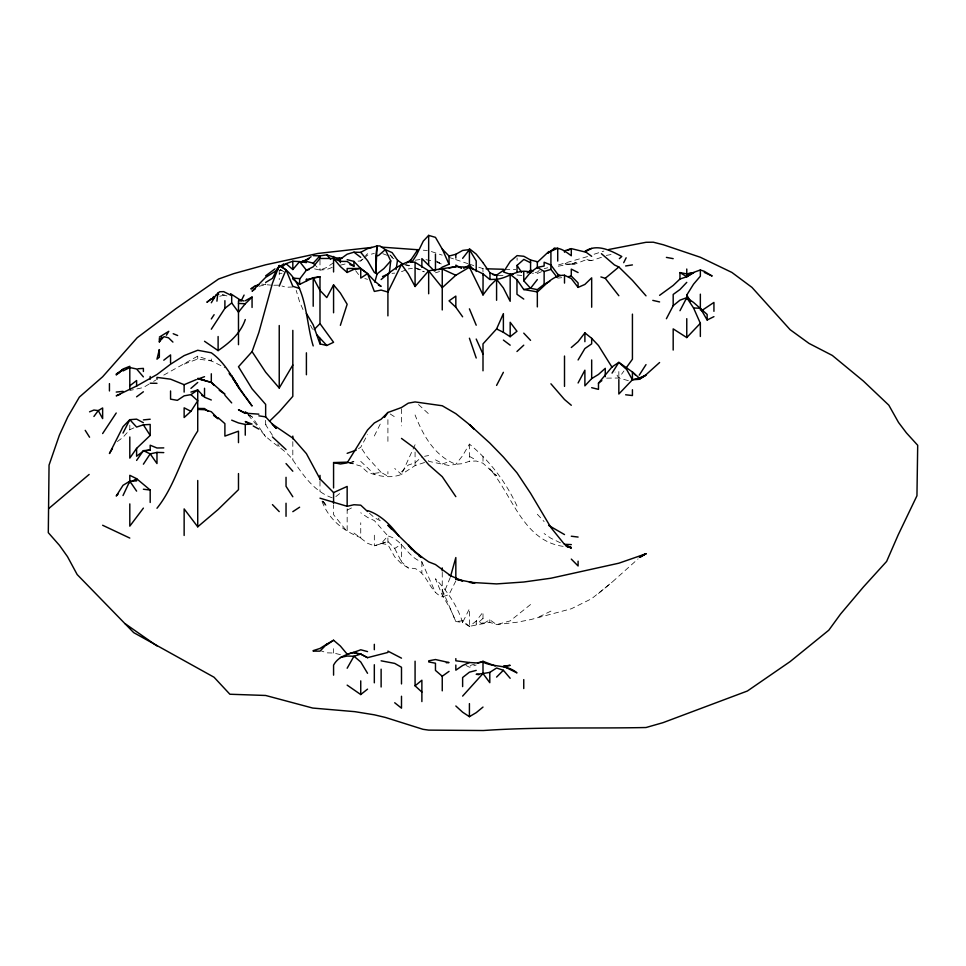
<?xml version="1.0" encoding="UTF-8"?>
<svg xmlns="http://www.w3.org/2000/svg" width="966" height="966" viewBox="0 0 966 966"><rect width="100%" height="100%" fill="white"/><g stroke="black" fill="none" stroke-linecap="round" stroke-linejoin="round"><path stroke-width="0.72" stroke-dasharray="4.83 3.62" d="M450.241 577.487L442.247 596.952C429.145 591.603 427.878 574.082 415.078 568.515L408.292 567.972L401.494 563.794L394.708 556.887L387.909 544.631L387.909 535.937L374.325 520.565L367.539 517.414L360.741 512.777M415.078 444.722L401.494 474.391C390.445 478.798 378.358 476.226 367.539 472.205L360.741 466.047L348.521 462.581L353.954 461.7L348.521 462.629M374.325 435.98L381.123 422.311M455.831 580.94L449.045 594.585L442.247 596.952L442.247 572.283M442.247 589.803L455.831 621.536L462.629 622.442L469.416 608.797L469.416 626.354L489.798 622.358L496.584 624.628L516.967 622.237L530.551 619.629L571.304 608.773L591.675 598.691L612.058 582.208L638.091 558.867M358.483 448.695L360.741 447.27L367.539 434.652M516.955 505.942C505.894 482.01 489.774 460.83 469.416 444.094L462.617 455.71L455.831 464.26L449.045 465.503L428.663 461.35L428.663 460.178M606.624 378.129L618.844 378.02L623.939 370.968M353.954 533.015L367.539 543.29L374.325 545.838L381.123 543.653L387.909 535.937C402.846 539.74 407.362 557.165 421.876 561.91L435.461 592.629M133.888 427.866L129.806 429.713L123.02 437.308L117.357 441.571M358.024 261.122L360.741 260.953L364.617 256.775M365.595 255.724L367.539 253.623M401.494 471.879L408.292 465.057L415.078 462.823L421.876 456.846M272.448 435.304L265.65 424.726L267.594 422.975M539.282 270.408L537.337 272.146L531.904 272.871M598.473 593.498L612.058 582.208M483 618.421L476.214 624.41L476.214 621.041L483 612.118L483 623.831L476.214 621.041L469.416 626.354L462.629 622.442C457.256 605.754 447.487 591.301 435.461 578.755L442.247 595.153L449.045 606.6M360.741 260.953L363.011 259.009M364.134 258.031L367.539 255.109L374.325 253.382M530.551 604.523L510.169 620.897L496.584 624.628L489.798 619.749L483 623.831M335.842 496.584L340.37 493.046M333.572 262.643L326.786 267.437L319.988 270.094L314.554 268.862M163.773 375.11L197.728 356.128L211.312 360.91L224.897 367.527M374.325 535.188L374.325 545.838L387.909 541.395L394.708 548.471L401.494 544.112L401.494 561.85L408.292 567.972M424.593 462.485L415.078 465.588L401.494 474.391L394.708 468.45M149.054 384.094L143.391 387.523L129.806 390.469M153.582 381.389L155.84 380.049M550.922 611.116L537.337 617.709M347.156 510.133L352.819 507.283M541.6 271.675L537.337 273.487L531.94 273.137M601.42 257.33L591.675 260.591L584.889 260.216L573.937 264.479L565.086 263.875L570.495 264.032L556.404 266.544M401.494 271.688L405.575 270.033M332.219 267.401L326.786 269.478L319.988 270.094L316.111 266.145M184.144 364.097L197.728 359.002L211.312 360.91L211.312 356.852M415.199 260.228L420.584 259.431M587.521 256.57L557.116 265.288M563.154 546.358C522.956 540.827 512.499 495.317 489.786 468.812L496.584 475.695L483 463.233L476.202 461.011L469.416 461.253L462.617 463.656L455.831 464.26C434.652 456.109 422.999 435.243 415.078 414.969M606.286 255.422L611.623 254.432M442.247 464.018L449.033 461.676M381.123 543.653L387.909 541.395M466.023 665.453L469.416 667.228L476.214 664.982M594.114 254.239L603.859 251.088M435.461 272.81L439.53 271.567M474.849 664.053L469.416 665.707L469.416 667.228M544.196 268.681L547.722 267.751M340.37 265.191L347.156 263.501M258.864 286.322L265.65 284.656L272.448 285.26M219.656 296.26L225.344 294.871L222.53 294.57L227.964 296.248M424.593 456.314L428.663 455.517M374.325 473.376L381.123 472.41L387.909 476.19L387.909 471.589M408.292 268.922L412.361 268.391M557.72 278.136L561.789 277.689M469.416 626.354L462.629 620.812L455.831 621.536L449.045 605.911M279.669 270.685L282.012 270.48M391.991 273.354L394.708 273.112M292.819 286.974L286.033 287.264L281.951 285.996M498.166 275.527L503.6 275.31M273.801 285.236L279.234 285.151M279.234 273.33L281.951 273.293M340.37 654.634L333.572 653.016L326.786 652.847L321.352 650.951M504.952 269.309L515.747 269.611M382.753 253.696L388.199 255.7M425.97 259.673L434.06 261.388M348.521 462.955L353.954 463.366L348.521 462.388M423.277 250.194L427.31 250.532M517.003 274.996L523.801 275.66M261.665 284.064L265.65 284.656L265.65 280.913M404.307 264.648L412.385 266.797M381.123 543.472L387.909 544.631M591.675 260.591L584.889 259.214L584.889 260.216M405.611 264.684L409.693 265.553M628.359 380.664L618.844 378.02L615.076 372.067M482.915 268.608L483 272.062M483.362 268.717L475.9 266.302M364.822 278.57L367.539 279.319M415.078 268.029L424.134 271.724M431.367 251.546L442.162 255.121M448.912 257.354L454.31 259.142M455.65 259.588L467.798 263.621M469.15 264.068L474.548 265.855M416.443 268.198L421.876 270.178M436.765 262.269L442.162 264.261L437.658 261.834M560.437 542.82L550.922 538.255L544.124 533.57M332.219 497.816C314.228 491.67 302.974 474.946 292.819 459.888C283.606 447.367 267.92 442.078 259.709 428.892M415.078 267.703L424.134 271.893M248.673 415.114L252.066 416.817L265.65 436.874M435.461 459.84L442.247 463.426M469.416 456.375L476.202 460.106M391.701 257.56L393.862 258.767M435.412 260.627L442.162 264.624M390.179 413.955L394.708 416.877M283.762 271.76L280.369 269.526L283.762 272.014M249.808 415.151L252.066 416.817M418.471 404.525L428.663 413.895M390.083 255L392.027 256.751M369.471 513.26L374.325 517.619L381.123 521.205L378.201 518.102M360.741 461.362L374.325 474.209M389.938 255.024L392.631 257.656M537.337 514.25L544.136 521.592M248.19 415.03L258.864 427.745M322.898 501.547L326.786 506.051L322.898 501.439M381.123 472.41L367.539 457.377L360.741 447.27M322.535 501.113L326.786 506.329L320.833 498.963M355.645 270.685L359.038 275.189M277.725 443.949L279.234 446.425M322.028 501.535C329.382 519.937 343.027 530.708 360.741 537.7L360.741 522.763M310.484 325.24L312.513 329.213M394.708 548.471L401.494 561.85M303.01 309.579L299.617 301.863L296.212 290.428M618.844 371.548L618.844 378.02M517.1 257.958L517.1 260.301M489.798 619.749L489.798 622.358M483 456.411L483 461.99M469.416 444.094L469.416 461.253M462.629 620.812L462.629 622.442M421.876 561.91L421.876 572.838M415.078 452.052L415.078 465.588M401.494 408.799L401.494 425.873M387.909 419.655L387.909 444.36M347.156 508.744L347.156 531.602L333.572 514.673L333.572 504.771M333.572 648.669L333.572 653.016M319.988 260.132L319.988 270.094M319.988 481.261L319.988 491.597M292.819 441.607L292.819 459.888M279.234 269.912L279.234 279.669M265.65 420.319L265.65 424.726M197.728 356.128L197.728 359.002M129.806 425.149L129.806 429.713M576.569 262.293L569.783 264.732L576.569 262.293"/><path stroke-width="1.45" d="M560.425 275.515L557.72 274.272L550.922 265.01L544.136 262.245L544.124 266.036L537.337 267.365L530.551 272.291C517.981 268.017 508.128 278.196 496.584 279.271L489.798 285.984L483 294.932L483.085 273.897L469.416 267.22L455.831 266.676L428.663 270.794L415.078 262.317L408.292 261.774C397.944 265.288 389.383 272.593 381.123 279.524M517.015 272.255L517.052 265.396L523.838 259.419L530.588 262.752M489.943 279.15L490.016 272.895L483.181 262.957M608.725 249.506L646.013 242.297L653.294 242.2L663.376 244.772L700.35 257.27L731.89 272.448L751.959 287.385L790.128 329.696L809.025 343.413L832.294 355.428L863.363 381.039L888.829 405.189L898.513 422.432L906.458 432.937L917.7 445.29L916.951 495.763L898.211 534.838L886.631 561.415L863.363 587.038L840.565 614.038L828.804 630.194L790.128 661.589L747.406 691.004L662.966 722.677L646.013 727.519C591.796 728.618 537.555 726.77 483.35 730.525L428.663 730.115L422.975 729.306L385.41 717.448L374.325 714.816L354.836 711.664L312.706 708.054L265.65 695.472L229.884 694.24L214.041 677.226L133.706 632.633L77.171 574.553L67.487 556.633L59.542 545.44L48.3 532.664L49.049 465.117L59.385 435.171L67.789 416.889L79.369 397.098L102.638 376.776L137.196 337.714L175.872 308.709L218.594 279.005L233.76 273.632L265.65 264.805L318.007 253.442L371.922 247.417M496.717 278.099L496.765 274.996L503.552 270.299M360.741 252.343L367.539 260.627L374.325 272.436L375.726 273.257L375.726 256.473L377.138 245.944L375.726 273.257L377.138 273.825L383.925 268.56L390.723 260.892L385.337 249.639L379.952 245.956L377.138 245.944L367.539 248.66L360.741 252.343L353.954 252.186L347.156 254.203L340.37 259.105L340.37 262.595M390.723 260.892L389.31 273.463L382.524 276.53M216.927 301.151L217.833 293.181L219.729 291.756L223.714 291.647L231.695 295.681L231.695 302.95L238.481 312.175L245.279 303.735L252.066 297.166L252.066 307.466M396.108 269.49L397.509 260.24L392.124 252.609L385.337 249.639L378.539 255.495L377.138 255.688M510.217 274.308L503.515 272.001L510.302 261.388L517.1 255.616L523.838 256.28L530.588 260.023L537.337 261.726L537.337 268.029M377.138 273.825L374.796 282.181M410.538 262.003L411.093 259.625L417.892 249.53M450.639 576.062L455.831 557.551L455.831 579.479M340.37 325.325L347.156 304.278L340.37 293.06L333.572 284.898L326.786 297.576L319.988 290.392L313.201 277.725L299.617 284.39L292.819 279.005M265.65 417.372L265.65 404.392L252.066 388.851L238.481 366.754L252.066 351.636L258.864 332.473L272.448 283.243L279.234 265.529C307.635 280.526 304.833 319.227 313.201 345.925M279.234 286.153L286.033 269.792L279.234 265.529L272.448 278.341L265.65 282.458M483 370.799L483 343.884L496.584 328.947L503.383 313.624L503.383 332.304L510.169 336.699L516.967 331.278L510.169 322.282L510.169 336.699M159.342 341.879L161.696 336.868L161.696 338.909L159.342 341.879L159.342 338.438M123.02 495.534L129.806 481.165L136.604 480.899L136.604 478.665L129.806 475.308L129.806 482.771M623.71 262.68L626.149 257.789M238.481 344.669L238.481 300.957L241.283 300.668L244.096 295.077M245.279 319.541C240.715 333.198 229.654 342.737 218.111 350.598L204.526 341.264M123.02 433.082L129.806 419.679L136.604 419.147L143.391 422.722M211.312 302.756L215.937 295.185L217.833 293.181L218.739 294.437M496.584 385.41L503.383 372.321M666.395 318.72L673.181 305.703L679.979 300.148L686.766 297.685L693.564 302.455L707.148 314.433L707.148 320L713.934 316.655M679.979 310.702L686.766 297.685L693.564 307.985L700.35 323.296L700.35 336.482M578.091 382.983L584.889 370.195L584.889 385.857L591.675 378.587L598.473 374.446L605.259 368.336L605.259 376.692M252.066 351.636L265.65 372.188L279.234 388.018L292.819 365.015M347.156 668.231L353.954 656.24L360.741 654.079L367.539 657.665L387.909 652.436M578.091 359.968L584.889 348.545L591.675 343.86L591.675 338.354L584.889 332.859L578.091 341.686L571.304 347.506M166.418 335.226L168.784 331.314L159.342 337.098M112.454 448.598L109.436 453.525L123.02 426.682L129.806 419.679L136.604 427.069L143.391 424.835L150.189 424.436L150.189 435.425L136.604 448.381L129.806 458.101L129.806 436.994M686.766 299.412L686.766 295.053L693.564 284.149L700.35 276.204L700.35 269.985L704.286 271.313L712.171 276.034L704.286 272.388M612.058 373.093L618.844 362.371L632.428 372.019L639.226 378.032L646.013 375.219L639.226 379.312L632.428 379.771L618.844 394.019L618.844 379.553M211.312 329.201L224.897 308.359L231.695 302.95M190.942 411.335L184.144 407.821L184.144 417.517L190.942 411.335L197.728 400.781L190.942 394.635L184.144 395.843L177.358 400.335L170.559 399.139L170.559 390.976M639.226 375.146L646.013 364.617M411.951 262.052L416.479 255.06L423.277 241.126L428.663 235.39L435.461 237.358L442.247 249.107L449.045 264.249L442.247 267.135L438.854 269.647M214.114 314.687L211.312 318.925M102.638 433.553L116.222 413.013M143.391 464.187L150.189 453.887L156.975 452.39L163.773 452.607M156.975 508.261C175.51 485.174 181.403 455.505 197.728 431.041L197.728 389.974L190.942 392.087M384.516 417.397L387.909 412.482L401.494 407.531L408.292 403.16L415.078 401.928L442.247 405.756L455.831 413.665L469.416 424.557L489.798 443.056L503.383 457.015L516.967 472.809L530.551 493.24L550.922 527.557L564.506 544.377L571.304 548.12L565.871 545.73M136.604 460.408L143.391 450.639L150.189 450.059L150.189 445.217L156.975 447.995L163.773 447.886M143.391 508.116L129.806 526.144L129.806 503.902M93.919 416.455L98.278 410.598L102.638 407.954L102.638 418.604L98.278 410.598L93.919 410.043L89.572 411.83M299.617 279.114L306.403 270.214L313.201 266.785L319.988 258.477L333.572 258.477L340.37 261.388L347.156 261.46L353.954 266.157L353.942 261.412L347.156 259.625M462.629 258.345L469.416 249.614L476.214 260.917L476.214 271.434M537.337 279.572L530.551 288.279L523.753 289.534L516.967 279.681L510.169 274.392L510.169 301.295L503.383 287.965L496.584 279.271L489.834 279.512L483.085 273.897M549.787 281.287L544.136 284.306L537.337 289.631L530.551 288.279L523.753 280.78L530.551 272.291L530.551 273.052L530.588 260.023M462.629 696.1L483 673.519L489.798 672.396L496.584 668.001L503.383 670.283L510.169 678.277M353.942 261.412L360.741 268.584L367.539 273.595L374.325 291.418L381.123 290.09L387.909 292.058L401.494 264.418L408.292 273.861L415.078 286.504L428.663 270.794L442.247 287.663L455.831 275.262L469.416 267.22L483 294.932M281.504 267.473L286.033 263.67L292.819 269.526L299.617 261.593L306.403 262.607M700.35 323.296L686.766 337.569L673.181 328.875L673.181 350.066M367.539 651.603L360.741 649.768C351.008 653.813 339.187 654.719 333.572 665.115L333.572 675.149M591.675 387.68L598.473 389.358L598.473 383.164L612.058 366.899L618.844 362.371L625.642 368.626L632.428 359.207L632.428 314.131M306.403 261.375L313.201 263.175L319.988 255.857L326.774 254.879L340.37 259.105M686.766 282.362L679.967 289.522L673.181 294.461L673.181 305.703M548.857 251.474L537.337 262.293M118.166 494.012L116.222 496.017L123.02 485.318L129.806 481.165L136.604 491.114M353.954 652.461L347.156 654.151L340.37 646.025L333.572 640.241L326.786 644.141L319.988 651.144L313.201 651.108M314.167 329.539L319.988 323.61L319.988 276.807L313.201 277.725L313.201 306.246M496.584 677.081L503.383 670.283M387.909 412.482L381.123 419.232L374.325 422.975L367.539 430.003L347.156 462.895L340.37 463.982L333.572 462.569L333.572 487.951M679.967 279.017L679.967 272.581L686.766 273.897L693.564 272.774L686.766 276.759L679.967 279.017L673.181 285.453L659.597 295.33M161.696 338.909L164.063 336.687L168.495 337.798L172.926 342.085M516.967 351.503L523.753 345.188M269.526 421.224L279.234 411.806L292.819 396.338L292.819 330.372M659.597 362.528L646.013 374.723L639.226 379.312M89.138 474.451L48.662 508.611M265.65 275.841L274.996 268.898M619.363 258.634L621.79 256.497C610.391 250.484 597.266 243.347 584.889 251.341L591.675 256.328M184.144 535.466L184.144 508.913L197.728 526.82L218.111 509.505L238.481 489.665L238.481 473.569M190.942 388.368L197.728 382.476M646.013 295.837L632.428 280.357L618.844 266.978L605.259 278.317L600.9 276.94M421.876 692.067L415.078 685.824L421.876 680.233L421.876 701.57M483 707.076L476.214 712.654L469.416 716.675L462.629 712.196L455.831 706.001M527.195 272.919L530.588 270.166L533.292 270.963M347.156 685.135L360.741 694.542L367.539 689.144M129.806 385.82L136.604 380.544L136.604 386.243M163.773 360.197L170.559 354.92L170.559 363.023M211.312 298.868L206.881 302.273L211.312 298.929M143.391 451.11L136.604 456.218L136.604 448.381M598.473 383.164L601.866 380.628M136.604 396.821L143.391 391.773M406.565 262.981L411.093 259.625M553.554 248.491L554.943 248.334L548.157 252.887L554.943 248.334C561.198 247.646 566.535 252.368 571.292 255.749L571.292 248.624L584.889 251.933L591.675 248.419M442.247 690.835L442.247 676.236L449.045 671.37M255.459 288.737L252.066 291.152L265.65 277.375L278.099 269.538M277.121 268.536L283.907 263.778M190.942 394.635L197.728 389.974L204.526 397.231L211.312 399.996M326.786 644.89L333.572 640.241M311.076 256.739L304.29 261.267L308.963 258.586L302.165 261.653L305.667 260.554M292.819 511.666L299.617 507.198M679.967 272.581L686.766 276.759L693.564 272.4L700.35 269.985M326.786 644.141L319.988 648.452L313.201 650.625M356.212 450.132L347.156 453.332M640.349 557.189L646.013 553.639L639.226 557.032L646.013 553.76L618.844 563.202L550.922 578.223L523.753 582.015L496.584 583.911L469.416 582.305L473.497 582.896M132.076 481.394L136.604 478.665L150.189 490.028L150.189 502.477M701.485 310.75L713.934 302.43L713.934 311.318M463.752 268.343L469.416 265.046L473.292 269.55M442.247 249.107L449.045 256.05L455.831 254.287L462.629 250.436L469.416 249.614M245.279 300.752L252.066 296.985M567.899 250.423L571.292 248.624L564.506 250.846L564.506 252.223M156.975 379.324L156.975 377.392L170.559 379.167L184.144 384.697L196.376 379.541M253.152 287.796L250.882 288.931L254.867 285.9L258.948 284.801M255.41 286.648L257.68 285.513M123.02 370.932L129.806 367.539L136.604 368.988L143.391 376.885M306.403 313.479L313.201 324.817L319.988 343.896L326.786 345.49L333.572 342.29L319.988 323.61M118.939 372.804L116.222 374.047L123.02 369.64L116.222 374.893L123.02 368.988L129.806 366.295L129.806 389.31M333.572 258.477L340.37 266.556L347.156 272.46L353.954 269.345L360.741 268.463L367.539 273.728M549.533 251.86L557.72 248.202L557.72 261.061M212.218 298.482L214.041 297.721L214.041 296.417M503.383 666.516L510.169 665.332L503.383 666.214L516.967 672.891C507.065 664.234 494.012 667.639 483 662.108L476.214 662.918L469.416 662.519L462.629 665.514L455.831 670.187L455.831 665.055M523.753 289.534L537.337 291.901C545.416 285.199 552.999 274.924 564.506 275.225L571.292 278.558L578.091 287.397L584.877 284.439L591.675 277.846L591.675 307.224M120.303 394.237L116.222 395.843L136.604 386.026L156.975 374.542L170.559 364.218L184.144 355.609L197.728 350.26L211.312 352.795C226.575 363.59 233.567 380.749 244.422 395.287M337.762 258.9L339.96 258.055L337.243 258.574M258.864 415.839L265.65 416.865L272.448 424.219L292.819 438.129L306.403 453.634L319.988 478.882L333.572 492.575L347.156 486.429L347.156 506.027M286.033 263.67L292.819 261.231L299.617 261.593L306.403 270.214L309.12 269.55M197.728 379.107L204.526 376.692M477.566 663.171L483 661.312L495.232 665.972M537.337 267.365L544.136 271.458L550.922 269.393L556.863 277.049M338.281 258.985L342.362 257.813M300.052 262.04L305.485 260.566M215.937 295.185L216.843 294.944M476.214 670.392L469.416 672.179L462.629 677.516L462.629 686.597M625.642 367.744L632.428 379.771L639.226 378.032M306.403 279.512L319.988 276.807M340.37 657.472L347.156 656.047L353.954 656.24L360.741 661.952L367.539 673.29M568.588 276.578L571.292 276.047L578.091 282.941L578.091 287.397M428.663 660.841L435.461 659.537L449.045 662.555L446.328 662.773M449.045 267.98L455.831 266.676L455.831 265.107L461.494 268.355M686.766 273.897L693.564 272.835M625.63 265.964L632.428 264.913M146.108 450.687L150.189 450.059M116.222 392.063L123.02 391.363M143.391 419.896L150.189 419.232M137.957 368.77L143.391 368.396L143.391 371.475M231.695 420.162L238.481 422.939L245.279 424.448L252.066 424.05L245.279 421.55L248.673 423.446M333.572 462.569L347.156 462.146M381.353 247.103L417.892 249.747M258.864 414.16L245.279 413.17L238.481 409.705L245.279 413.412M197.728 408.461L204.526 408.533L207.919 411.154M150.189 383.212L156.975 383.309M313.201 255.664L319.988 255.857L319.988 258.707M486.055 268.789L503.6 269.272M693.564 307.985L700.35 308.251L707.148 320M564.506 544.317L571.304 544.595M197.728 409.403L204.526 409.705L211.312 411.721L218.111 418.773L213.583 415.44M238.481 303.421L245.279 303.735M469.416 662.519L455.831 660.792L455.831 658.607M292.819 278.111L299.617 278.619L299.617 284.39M238.626 299.846L243.939 300.957M625.642 394.78L632.428 395.541L632.428 389.721M143.391 489.231L150.189 490.028M571.304 536.227L578.091 537.06M478.931 674.666L476.214 674.304L483 673.519L489.798 682.684L489.798 672.396M510.253 274.066L512.958 274.441M567.223 546.913L571.292 547.481L565.871 545.597M200.445 379.505L211.312 382.403L224.897 394.164L219.234 390.264M360.741 654.042L353.954 652.823L360.741 654.079L367.539 657.665M666.395 257.391L673.181 258.647M428.663 661.927L435.461 663.219L435.461 670.404L442.247 676.236M474.849 583.029L455.831 579.129L462.629 580.989L449.045 575.072M652.799 300.378L659.597 301.935M381.123 660.816L394.708 663.4L401.494 667.264L401.494 683.928M319.988 498.178L347.156 506.305L353.954 504.735L360.741 505.182L367.539 511.509M204.526 380.085L197.728 378.406L211.312 382.403L214.223 385.434M492.757 274.513L496.814 275.576L490.016 272.895M299.617 288.52L292.819 286.286L286.033 269.792M201.809 395.444L204.526 396.398L204.526 388.284M367.539 510.555C380.664 514.757 391.001 525.299 398.946 536.227M349.873 264.563L353.954 266.157M173.216 333.717L177.647 335.516M102.638 525.263L129.806 538.074M618.844 266.978L614.485 264.974L601.42 253.696M455.831 275.262L442.247 269.019L442.247 309.953M419.159 556.211L421.876 557.479L415.078 552.274L408.292 544.884L411.685 549.606M378.406 285.115L381.123 286.395L374.325 280.877L367.539 273.595L360.741 278.099L360.741 268.463L347.156 268.5L347.156 272.46M143.391 450.639L150.189 453.887L156.975 463.547L156.975 452.39M496.584 328.947L503.383 332.304M578.091 272.545L571.292 269.116L571.292 276.047M564.506 534.572L548.664 525.432M387.909 651.12L401.494 658.16M253.201 425.97L258.864 429.097M241.283 300.668L230.512 293.664M125.085 623.674L156.975 645.916M523.753 299.074L516.967 294.292L516.967 279.681M397.509 260.24L402.894 264.104M401.494 438.419L415.078 448.453L428.663 464.779L442.247 476.685L455.831 496.645M245.279 411.818L248.673 414.317M503.383 340.08L510.169 345.176M449.045 574.553L435.461 564.542L428.663 561.874L421.876 557.092L415.078 551.61L387.909 525.25L391.785 529.392M353.954 252.186L360.741 257.354M483 273.837L483 274.839M394.708 702.753L401.494 708.163L401.494 696.257M272.448 436.934L286.033 449.564M571.304 405.273L564.506 399.526L550.922 383.804M218.111 417.698L224.897 423.639L224.897 436.101L238.481 431.186L238.481 442.645M434.483 271.072L421.876 258.61L421.876 267.292M474.27 429.049L469.416 424.617L474.27 429.037M455.831 307.26L449.045 300.849L455.831 296.079L455.831 307.26L462.629 316.8M571.304 559.109L578.091 565.967L578.091 561.174M635.338 374.977L632.428 372.019L632.428 379.771M313.201 263.175L315.133 265.155M272.448 504.626L279.234 511.618M317.077 335.009L326.786 345.49M591.675 338.354L598.473 345.526L612.058 367.297M523.753 333.137L530.551 340.346M272.448 424.219L276.324 428.409L272.448 424.159M286.033 463.583L292.819 471.227M224.897 395.239L231.695 402.907M326.774 254.879L330.662 259.311M483.048 262.692L476.214 254.118L469.416 248.757L469.416 267.944M605.259 278.317L618.844 295.729M229.147 373.492L230.838 375.883M232.54 378.274L238.481 386.629L231.695 375.919L238.481 387.632L252.066 406.01L245.279 396.374M517.052 265.396L521.543 272.243M292.819 496.753L286.033 486.309L286.033 477.325M143.391 424.835L150.189 435.425M85.213 430.353L89.572 437.224M686.766 295.053L690.545 301.525M476.214 339.054L483 354.099M469.416 308.854L476.214 325.216M469.416 338.221L476.214 358.024M700.35 294.159L700.35 309.989M686.766 269.019L686.766 276.759M686.766 318.671L686.766 337.569M591.675 359.956L591.675 378.587M584.889 332.859L584.889 341.686M564.506 275.225L564.506 283.098M564.506 356.043L564.506 386.388M557.72 274.272L557.72 276.856M550.922 251.269L550.922 269.393M544.136 271.458L544.136 284.306M537.337 289.631L537.337 306.898M523.753 271.579L523.753 280.78M523.753 679.593L523.753 688.553M496.584 279.271L496.584 300.281M483 661.312L483 673.87M469.416 703.61L469.416 716.675M455.831 254.287L455.831 258.043M449.045 256.05L449.045 264.249M442.247 567.923L442.247 570.834M435.461 254.167L435.461 270.661M428.663 235.39L428.663 264.599M428.663 270.794L428.663 293.761M415.078 262.317L415.078 286.504M415.078 661.203L415.078 685.824M387.909 273.704L387.909 315.87M381.123 669.172L381.123 686.995M374.325 644.31L374.325 649.707M374.325 664.729L374.325 682.817M360.741 680.873L360.741 694.542M333.572 256.485L333.572 271.965M333.572 284.898L333.572 312.767M333.572 492.575L333.572 503.346M319.988 338.366L319.988 343.896M319.988 475.357L319.988 479.788M306.403 279.126L306.403 281.384M306.403 352.819L306.403 374.748M292.819 261.231L292.819 269.526M292.819 436.101L292.819 438.854M286.033 503.238L286.033 516.327M279.234 325.518L279.234 388.018M245.279 424.448L245.267 435.183M224.897 300.68L224.897 308.359M218.111 336.518L218.111 350.598M213.136 297.093L213.136 299.255M211.312 373.782L211.312 382.403M197.728 480.5L197.728 526.82M184.144 384.697L184.144 392.087M150.189 376.45L150.189 379.227M109.436 383.611L109.436 390.952M159.342 349.607L156.975 359.171L159.342 357.191L159.342 349.607"/></g></svg>
